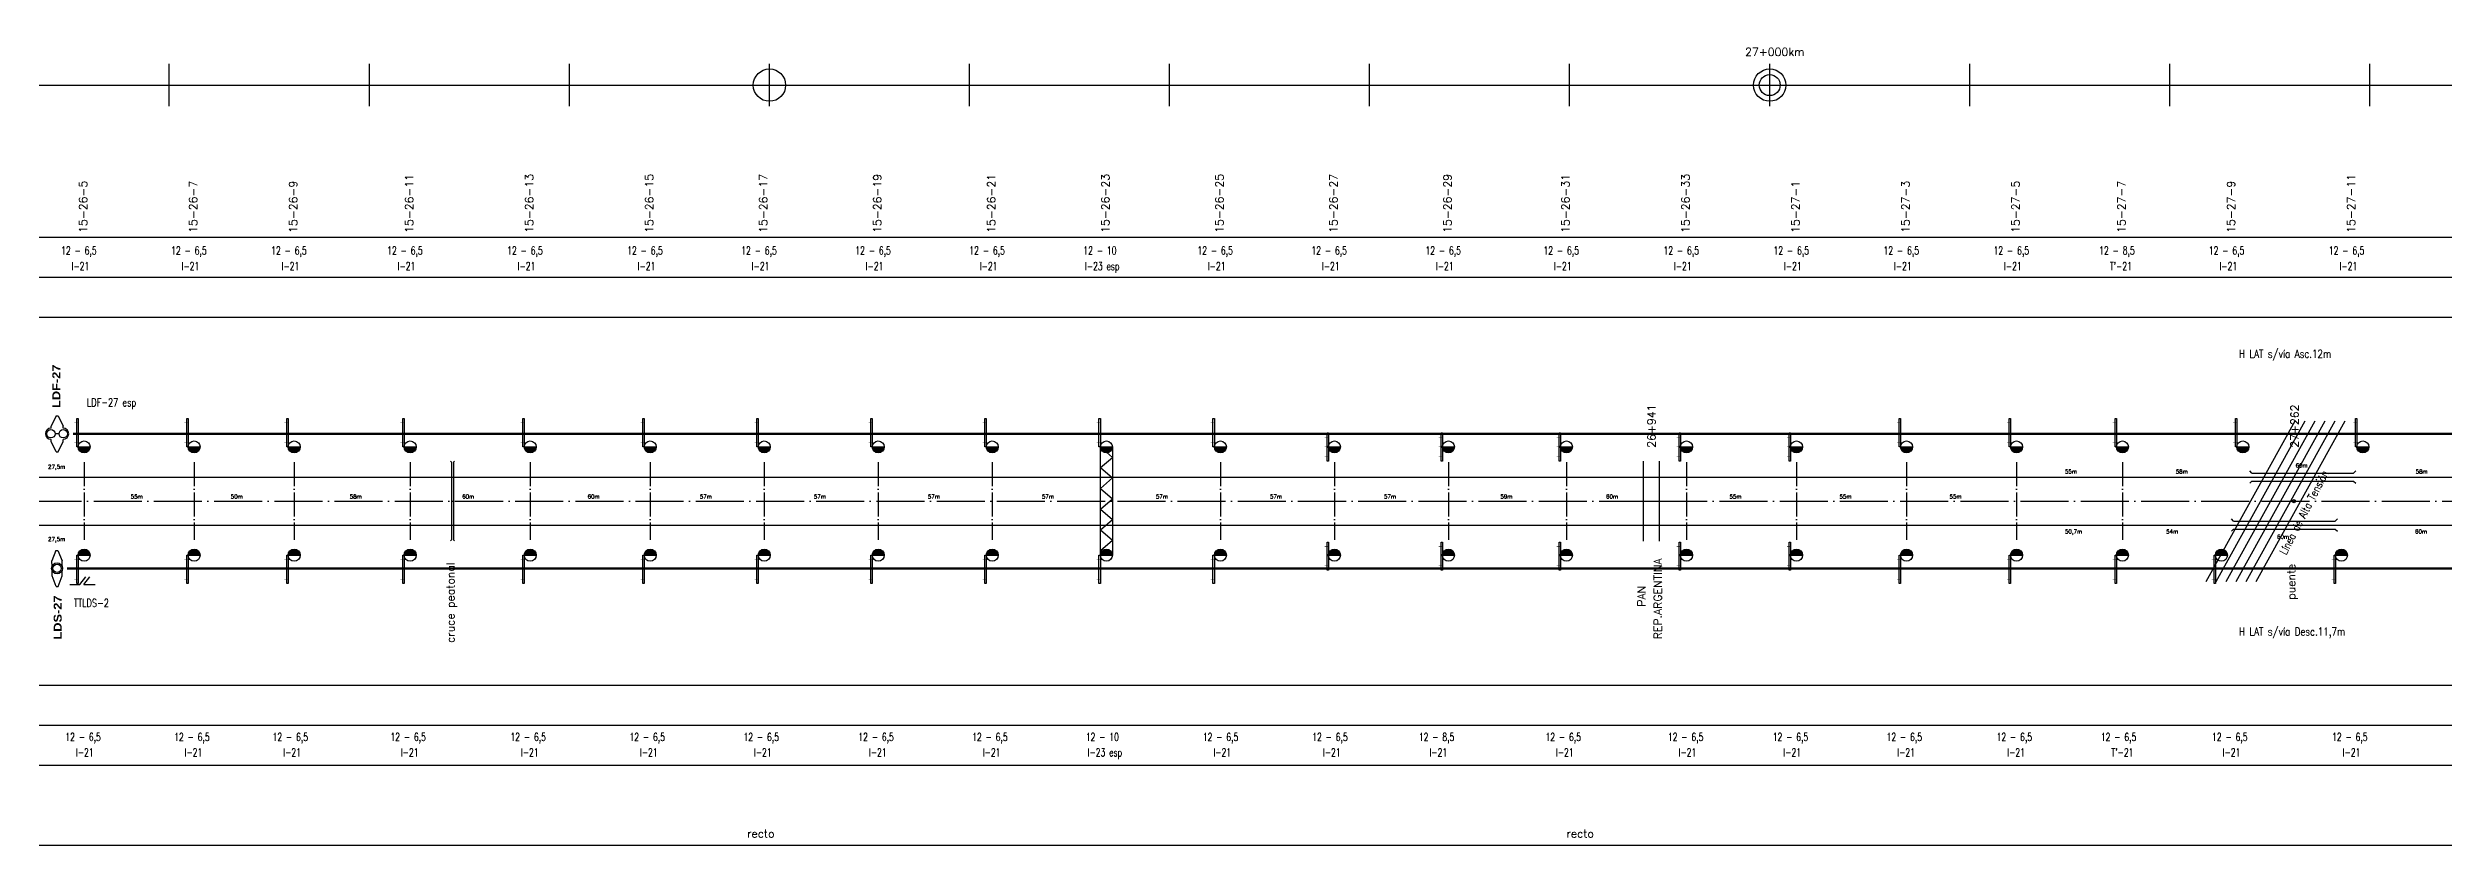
# Model space of a CAD drawing. Header units: millimetres. Extents: x 63 to 27368, y 135 to 1565.
# Drawn here: x 708 to 1905, y 155 to 554 of the extents above; entities that cross this region are included whole.
import ezdxf

# ---------------------------------------------------------------- set-up
doc = ezdxf.new("R2010")
doc.units = ezdxf.units.MM
doc.linetypes.add('ACAD_ISO04W100', pattern=[30, 24, -3, 0, -3])
for name, color, linetype in [('catenaria via ascendente', 7, 'Continuous'), ('Cruceta Fe', 42, 'Continuous'), ('Eje de entrevías', 254, 'Continuous'), ('LDF', 5, 'Continuous'), ('LDS', 1, 'Continuous'), ('longitud vano', 7, 'Continuous'), ('Nº de poste', 6, 'Continuous'), ('progresivas', 4, 'Continuous'), ('retención LDF-LDS', 6, 'Continuous'), ('Seccionamiento', 20, 'Continuous'), ('TEXTOS', 3, 'Continuous')]:
    doc.layers.add(name, color=color, linetype=linetype)
doc.styles.add('SIMPLEX', font='simplex.shx', dxfattribs={"width": 0.75})
doc.styles.add('STYLE1', font='romans.shx')
doc.styles.add('TEXTO_SELLO', font='')
doc.styles.get('TEXTO_SELLO').set_extended_font_data('Arial Black', bold=True)
doc.linetypes.add('FENCELINE1', pattern='A,6.35,-2.54,[133,ltypeshp.shx,S=2.54,R=0,X=-2.54,Y=0],-2.54,25.4', length=36.83)

# ---------------------------------------------------------------- blocks, each defined once
blk = doc.blocks.new('Retención LDS')
at = {"layer": 'retención LDF-LDS', "color": 4}
for p, q in [((-0.6, 9), (-2.6, 3.8)), ((-2.5, 1), (-2.6, 3.8)), ((-0.6, 9), (0.4, 9)), ((0.4, 9), (2.5, 3.8)), ((2.5, 1.1), (2.5, 3.8)), ((-2.5, -3.8), (-2.5, -1.1)), ((-0.4, -9), (-2.5, -3.8)), ((-0.4, -9), (0.6, -9)), ((0.6, -9), (2.6, -3.8)), ((2.6, -3.8), (2.5, -1))]:
    blk.add_line(p, q, dxfattribs=at)
for radius in [2.73, 2.1]:
    blk.add_circle((0, 0), radius, dxfattribs=at)
blk = doc.blocks.new('Retención LDF')
at = {"color": 5}
blk.add_circle((0, 0), 0.128, dxfattribs=at)
at = {"layer": 'retención LDF-LDS', "color": 5}
for p, q in [((-0.5, 9), (-3, 3.8)), ((-3, 2.8), (-3, 3.8)), ((1, 0), (-1, 0)), ((-0.5, 9), (0.5, 9)), ((0.5, 9), (3, 3.8)), ((3, 2.8), (3, 3.8)), ((-3, -3.8), (-3, -2.8)), ((-0.5, -9), (-3, -3.8)), ((-0.5, -9), (0.5, -9)), ((0.5, -9), (3, -3.8)), ((3, -3.8), (3, -2.8))]:
    blk.add_line(p, q, dxfattribs=at)
for centre in [(-3.1, 0), (3.1, 0)]:
    blk.add_circle(centre, 2.1, dxfattribs=at)
for centre, start, end in [((-3, 0), 90, 270), ((3, 0), 270, 90)]:
    blk.add_arc(centre, 2.79, start, end, dxfattribs=at)
blk = doc.blocks.new('Seccionador')
at = {"layer": 'Seccionamiento'}
for p, q in [((-5.1, 0), (0, 0)), ((0, 0), (3, 3.7)), ((1.9, 0), (4.9, 3.7)), ((1.9, 0), (7.7, 0))]:
    blk.add_line(p, q, dxfattribs=at)
blk = doc.blocks.new('Cruceta Fe 1')
at = {"layer": 'Cruceta Fe', "const_width": 0.1}
for points in [[(-0.92, 2.45), (0, 2.45)], [(-0.92, -2.45), (0, -2.45)]]:
    blk.add_lwpolyline(points, dxfattribs=at)
at = {"layer": 'Cruceta Fe'}
blk.add_lwpolyline([(-0.35, 3.52), (0, 3.52), (0, -3.52), (-0.35, -3.52)], close=True, dxfattribs=at)
blk = doc.blocks.new('Cruceta Fe')
at = {"layer": 'Cruceta Fe', "const_width": 0.1}
for points in [[(-0.92, 2.45), (0, 2.45)], [(-0.92, 0), (0, 0)], [(-0.92, -2.45), (0, -2.45)]]:
    blk.add_lwpolyline(points, dxfattribs=at)
at = {"layer": 'Cruceta Fe'}
blk.add_lwpolyline([(-0.35, 3.52), (0, 3.52), (0, -3.52), (-0.35, -3.52)], close=True, dxfattribs=at)

msp = doc.modelspace()

# ---------------------------------------------------------------- hatches: boundary and pattern name
for points in [[(728.6, 354.1), (722.6, 354.1, 1)], [(783.6, 354.1), (777.6, 354.1, 1)], [(833.6, 354.1), (827.6, 354.1, 1)], [(891.6, 354.1), (885.6, 354.1, 1)], [(951.6, 354.1), (945.6, 354.1, 1)], [(1011.6, 354.1), (1005.6, 354.1, 1)], [(1068.6, 354.1), (1062.6, 354.1, 1)], [(1125.6, 354.1), (1119.6, 354.1, 1)], [(1182.6, 354.1), (1176.6, 354.1, 1)], [(1239.6, 354.1), (1233.6, 354.1, 1)], [(1296.6, 354.1), (1290.6, 354.1, 1)], [(1353.6, 354.1), (1347.6, 354.1, 1)], [(1410.6, 354.1), (1404.6, 354.1, 1)], [(1469.6, 354.1), (1463.6, 354.1, 1)], [(1529.6, 354.1), (1523.6, 354.1, 1)], [(1584.6, 354.1), (1578.6, 354.1, 1)], [(1639.6, 354.1), (1633.6, 354.1, 1)], [(1694.6, 354.1), (1688.6, 354.1, 1)], [(1747.5, 354.1), (1741.5, 354.1, 1)], [(1807.7, 354.1), (1801.7, 354.1, 1)], [(1867.7, 354.1), (1861.7, 354.1, 1)], [(728.6, 300), (722.6, 300, -1)], [(783.6, 300), (777.6, 300, -1)], [(833.6, 300), (827.6, 300, -1)], [(891.6, 300), (885.6, 300, -1)], [(951.6, 300), (945.6, 300, -1)], [(1011.6, 300), (1005.6, 300, -1)], [(1068.6, 300), (1062.6, 300, -1)], [(1125.6, 300), (1119.6, 300, -1)], [(1182.6, 300), (1176.6, 300, -1)], [(1239.6, 300), (1233.6, 300, -1)], [(1296.6, 300), (1290.6, 300, -1)], [(1353.6, 300), (1347.6, 300, -1)], [(1410.6, 300), (1404.6, 300, -1)], [(1469.6, 300), (1463.6, 300, -1)], [(1529.6, 300), (1523.6, 300, -1)], [(1584.6, 300), (1578.6, 300, -1)], [(1639.6, 300), (1633.6, 300, -1)], [(1694.6, 300), (1688.6, 300, -1)], [(1747.5, 300), (1741.5, 300, -1)], [(1797, 300), (1791, 300, -1)], [(1857, 300), (1851, 300, -1)]]:
    msp.add_hatch(color=256).paths.add_polyline_path(points)

# ---------------------------------------------------------------- linework, layer by layer
for p, q in [((768.2, 524.4), (768.2, 545.6)), ((868.2, 524.4), (868.2, 545.6)), ((968.2, 524.4), (968.2, 545.6)), ((1068.2, 524.4), (1068.2, 545.6)), ((1168.2, 524.4), (1168.2, 545.6)), ((1268.2, 524.4), (1268.2, 545.6)), ((1368.2, 524.4), (1368.2, 545.6)), ((1468.2, 524.4), (1468.2, 545.6)), ((1568.2, 524.4), (1568.2, 545.6)), ((1668.2, 524.4), (1668.2, 545.6)), ((1768.2, 524.4), (1768.2, 545.6)), ((1868.2, 524.4), (1868.2, 545.6)), ((68.2, 535), (27368.2, 535)), ((68.2, 459), (27368.2, 459)), ((68.2, 439), (27368.2, 439)), ((68.2, 419), (27368.2, 419)), ((722.6, 354.1), (728.6, 354.1)), ((777.6, 354.1), (783.6, 354.1)), ((827.6, 354.1), (833.6, 354.1)), ((885.6, 354.1), (891.6, 354.1)), ((945.6, 354.1), (951.6, 354.1)), ((1005.6, 354.1), (1011.6, 354.1)), ((1062.6, 354.1), (1068.6, 354.1)), ((1119.6, 354.1), (1125.6, 354.1)), ((1176.6, 354.1), (1182.6, 354.1)), ((1233.6, 354.1), (1239.6, 354.1)), ((1233.6, 300), (1233.6, 354.1)), ((1233.6, 354.1), (1239.6, 348.9)), ((1233.6, 343.8), (1239.6, 348.9)), ((1239.6, 354.1), (1239.6, 300)), ((1290.6, 354.1), (1296.6, 354.1)), ((1347.6, 354.1), (1353.6, 354.1)), ((1404.6, 354.1), (1410.6, 354.1)), ((1463.6, 354.1), (1469.6, 354.1)), ((1523.6, 354.1), (1529.6, 354.1)), ((1578.6, 354.1), (1584.6, 354.1)), ((1633.6, 354.1), (1639.6, 354.1)), ((1688.6, 354.1), (1694.6, 354.1)), ((1741.5, 354.1), (1747.5, 354.1)), ((1801.7, 354.1), (1807.7, 354.1)), ((1861.7, 354.1), (1867.7, 354.1)), ((909.2, 346.5), (908.7, 347)), ((910.2, 346.5), (910.7, 347)), ((1233.6, 343.8), (1239.6, 338.6)), ((1233.6, 333.4), (1239.6, 338.6)), ((1505, 347), (1505, 307)), ((1513, 347), (1513, 307)), ((1809.2, 341), (1808.2, 342.1)), ((1809.2, 337), (1808.2, 336)), ((1809.2, 341), (1860.1, 341)), ((1809.2, 337), (1860.1, 337)), ((1860.1, 341), (1861.2, 342.1)), ((1860.1, 337), (1861.2, 336)), ((909.2, 327), (910.2, 327)), ((1233.6, 333.4), (1239.6, 328.2)), ((1233.6, 323), (1239.6, 328.2)), ((1505, 327), (1513, 327)), ((1233.6, 323), (1239.6, 317.8)), ((1233.6, 312.7), (1239.6, 317.8)), ((1233.6, 312.7), (1239.6, 307.5)), ((1800, 317), (1799, 318.1)), ((1800, 313), (1799, 312)), ((1800, 317), (1850.9, 317)), ((1800, 313), (1850.9, 313)), ((1850.9, 317), (1852, 318.1)), ((1850.9, 313), (1852, 312)), ((722.6, 300), (728.6, 300)), ((777.6, 300), (783.6, 300)), ((827.6, 300), (833.6, 300)), ((885.6, 300), (891.6, 300)), ((909.2, 307.6), (908.7, 307.1)), ((910.2, 307.6), (910.7, 307.1)), ((945.6, 300), (951.6, 300)), ((1005.6, 300), (1011.6, 300)), ((1062.6, 300), (1068.6, 300)), ((1119.6, 300), (1125.6, 300)), ((1176.6, 300), (1182.6, 300)), ((1233.6, 302.3), (1239.6, 307.5)), ((1233.6, 300), (1239.6, 300)), ((1290.6, 300), (1296.6, 300)), ((1347.6, 300), (1353.6, 300)), ((1404.6, 300), (1410.6, 300)), ((1463.6, 300), (1469.6, 300)), ((1523.6, 300), (1529.6, 300)), ((1578.6, 300), (1584.6, 300)), ((1633.6, 300), (1639.6, 300)), ((1688.6, 300), (1694.6, 300)), ((1741.5, 300), (1747.5, 300)), ((1791, 300), (1797, 300)), ((1851, 300), (1857, 300)), ((68.2, 235), (27368.2, 235)), ((68.2, 215), (27368.2, 215)), ((68.2, 195), (27368.2, 195)), ((68.2, 155), (1946.8, 155))]:
    msp.add_line(p, q)
at = {"linetype": 'FENCELINE1', "ltscale": 0.25}
for p, q in [((1786.4, 286.8), (1830.9, 367.2)), ((1791.4, 286.8), (1835.9, 367.2)), ((1796.4, 286.8), (1840.9, 367.2)), ((1801.4, 286.8), (1845.9, 367.2)), ((1806.4, 286.8), (1850.9, 367.2)), ((1811.4, 286.8), (1855.9, 367.2))]:
    msp.add_line(p, q, dxfattribs=at)
at = {"linetype": 'ACAD_ISO04W100', "ltscale": 0.5}
for p, q in [((725.6, 346.5), (725.6, 307.6)), ((780.6, 346.5), (780.6, 307.6)), ((830.6, 346.5), (830.6, 307.6)), ((888.6, 346.5), (888.6, 307.6)), ((948.6, 346.5), (948.6, 307.6)), ((1008.6, 346.5), (1008.6, 307.6)), ((1065.6, 346.5), (1065.6, 307.6)), ((1122.6, 346.5), (1122.6, 307.6)), ((1179.6, 346.5), (1179.6, 307.6)), ((1293.6, 346.5), (1293.6, 307.6)), ((1350.6, 346.5), (1350.6, 307.6)), ((1407.6, 346.5), (1407.6, 307.6)), ((1466.6, 346.5), (1466.6, 307.6)), ((1526.6, 346.5), (1526.6, 307.6)), ((1581.6, 346.5), (1581.6, 307.6)), ((1636.6, 346.5), (1636.6, 307.6)), ((1691.6, 346.5), (1691.6, 307.6)), ((1744.5, 346.5), (1744.5, 307.6))]:
    msp.add_line(p, q, dxfattribs=at)
at = {"ltscale": 0.5}
for p, q in [((909.2, 346.5), (909.2, 307.6)), ((910.2, 346.5), (910.2, 307.6))]:
    msp.add_line(p, q, dxfattribs=at)
for centre, radius in [((1068.2, 535), 8.09), ((1568.2, 535), 8.09), ((1568.2, 535), 5.24), ((725.6, 354.1), 3), ((780.6, 354.1), 3), ((830.6, 354.1), 3), ((888.6, 354.1), 3), ((948.6, 354.1), 3), ((1008.6, 354.1), 3), ((1065.6, 354.1), 3), ((1122.6, 354.1), 3), ((1179.6, 354.1), 3), ((1236.6, 354.1), 3), ((1293.6, 354.1), 3), ((1350.6, 354.1), 3), ((1407.6, 354.1), 3), ((1466.6, 354.1), 3), ((1526.6, 354.1), 3), ((1581.6, 354.1), 3), ((1636.6, 354.1), 3), ((1691.6, 354.1), 3), ((1744.5, 354.1), 3), ((1804.7, 354.1), 3), ((1864.7, 354.1), 3), ((1830.2, 327), 0.804), ((725.6, 300), 3), ((780.6, 300), 3), ((830.6, 300), 3), ((888.6, 300), 3), ((948.6, 300), 3), ((1008.6, 300), 3), ((1065.6, 300), 3), ((1122.6, 300), 3), ((1179.6, 300), 3), ((1236.6, 300), 3), ((1293.6, 300), 3), ((1350.6, 300), 3), ((1407.6, 300), 3), ((1466.6, 300), 3), ((1526.6, 300), 3), ((1581.6, 300), 3), ((1636.6, 300), 3), ((1691.6, 300), 3), ((1744.5, 300), 3), ((1794, 300), 3), ((1854, 300), 3)]:
    msp.add_circle(centre, radius)
at = {"layer": 'catenaria via ascendente'}
for p, q in [((68.2, 339), (27368.2, 339)), ((68.2, 315), (26873.7, 315))]:
    msp.add_line(p, q, dxfattribs=at)
at = {"layer": 'Eje de entrevías', "linetype": 'ACAD_ISO04W100'}
msp.add_line((68.2, 327), (27368.2, 327), dxfattribs=at)
at = {"layer": 'LDF', "lineweight": 50}
msp.add_line((720.1, 360.7), (2102.6, 360.7), dxfattribs=at)
at = {"layer": 'LDS', "lineweight": 50}
msp.add_line((717.1, 293.4), (2105.6, 293.4), dxfattribs=at)

# ---------------------------------------------------------------- block references
for name, p in [('Retención LDF', (712.1, 360.7)), ('Retención LDS', (712.1, 293.4))]:
    msp.add_blockref(name, p)
at = {"layer": 'Cruceta Fe', "xscale": 2, "yscale": 2, "zscale": 2}
for name, p in [('Cruceta Fe', (722.6, 361.2)), ('Cruceta Fe', (777.6, 361.2)), ('Cruceta Fe', (827.6, 361.2)), ('Cruceta Fe', (885.6, 361.2)), ('Cruceta Fe', (945.6, 361.2)), ('Cruceta Fe', (1005.6, 361.2)), ('Cruceta Fe', (1062.6, 361.2)), ('Cruceta Fe', (1119.6, 361.2)), ('Cruceta Fe', (1176.6, 361.2)), ('Cruceta Fe', (1233.6, 361.2)), ('Cruceta Fe', (1290.6, 361.2)), ('Cruceta Fe', (1347.6, 354.1)), ('Cruceta Fe', (1404.6, 354.1)), ('Cruceta Fe', (1463.6, 354.1)), ('Cruceta Fe', (1523.6, 354.1)), ('Cruceta Fe', (1578.6, 354.1)), ('Cruceta Fe', (1633.6, 361.2)), ('Cruceta Fe', (1688.6, 361.2)), ('Cruceta Fe', (1741.5, 361.2)), ('Cruceta Fe', (1801.7, 361.2)), ('Cruceta Fe', (1861.7, 361.2)), ('Cruceta Fe 1', (722.6, 292.9)), ('Cruceta Fe 1', (777.6, 292.9)), ('Cruceta Fe 1', (827.6, 292.9)), ('Cruceta Fe 1', (885.6, 292.9)), ('Cruceta Fe 1', (945.6, 292.9)), ('Cruceta Fe 1', (1005.6, 292.9)), ('Cruceta Fe 1', (1062.6, 292.9)), ('Cruceta Fe 1', (1119.6, 292.9)), ('Cruceta Fe 1', (1176.6, 292.9)), ('Cruceta Fe 1', (1233.6, 292.9)), ('Cruceta Fe 1', (1290.6, 292.9)), ('Cruceta Fe 1', (1347.6, 299.5)), ('Cruceta Fe 1', (1404.6, 299.5)), ('Cruceta Fe 1', (1463.6, 299.5)), ('Cruceta Fe 1', (1523.6, 299.5)), ('Cruceta Fe 1', (1578.6, 299.5)), ('Cruceta Fe 1', (1633.6, 292.9)), ('Cruceta Fe 1', (1688.6, 292.9)), ('Cruceta Fe 1', (1741.5, 292.9)), ('Cruceta Fe 1', (1791, 292.9)), ('Cruceta Fe 1', (1851, 292.9))]:
    msp.add_blockref(name, p, dxfattribs=at)
at = {"layer": 'Seccionamiento'}
msp.add_blockref('Seccionador', (723.5, 285.4), dxfattribs=at)

# ---------------------------------------------------------------- texts
at = {"linetype": 'Continuous'}
for s, style, width, p in [('H LAT s/vía Asc.12m', 'STYLE1', 0.8, (1802.8, 398.7)), ('LDF-27 esp', 'SIMPLEX', 0.75, (727, 374.4)), ('TTLDS-2', 'SIMPLEX', 0.75, (720.5, 274.1)), ('H LAT s/vía Desc.11,7m', 'STYLE1', 0.8, (1802.8, 259.8))]:
    msp.add_text(s, height=4, dxfattribs=dict(at, style=style, width=width)).set_placement(p)
at = {"linetype": 'Continuous', "style": 'TEXTO_SELLO'}
for s, p in [('LDF-27', (713.7, 373.6)), ('LDS-27', (714.4, 257.8))]:
    msp.add_text(s, height=4, rotation=90, dxfattribs=at).set_placement(p)
at = {"linetype": 'Continuous', "style": 'STYLE1', "width": 0.8}
msp.add_text('Línea de Alta Tensión', height=4, rotation=62.5852, dxfattribs=at).set_placement((1826.3, 299.8))
at = {"layer": 'longitud vano', "linetype": 'Continuous', "style": 'STYLE1'}
for s, p in [('27,5m', (707.6, 343.2)), ('55m', (1715.8, 340.8)), ('58m', (1771.2, 340.8)), ('60m', (1831.1, 343.9)), ('58m', (1891.1, 340.8)), ('55m', (748.9, 328.3)), ('50m', (798.9, 328.3)), ('58m', (858.4, 328.3)), ('60m', (914.6, 328.3)), ('60m', (977.3, 328.3)), ('57m', (1033.4, 328.3)), ('57m', (1090.4, 328.3)), ('57m', (1147.4, 328.3)), ('57m', (1204.4, 328.3)), ('57m', (1261.4, 328.3)), ('57m', (1318.4, 328.3)), ('57m', (1375.4, 328.3)), ('59m', (1433.6, 328.3)), ('60m', (1486.4, 328.3)), ('55m', (1548.1, 328.3)), ('55m', (1603.1, 328.3)), ('55m', (1658.1, 328.3)), ('50,7m', (1715.8, 310.8)), ('54m', (1766.4, 310.8)), ('60m', (1890.8, 310.8)), ('27,5m', (707.6, 307)), ('60m', (1821.8, 308.2))]:
    msp.add_text(s, height=2, dxfattribs=at).set_placement(p)
at = {"layer": 'Nº de poste', "linetype": 'Continuous', "style": 'STYLE1'}
for s, p in [('15-26-5', (727.1, 461.1)), ('15-26-7', (782.1, 461.1)), ('15-26-9', (832.1, 461.1)), ('15-26-11', (890.1, 461.1)), ('15-26-13', (950.1, 461.1)), ('15-26-15', (1010.1, 461.1)), ('15-26-17', (1067.1, 461.1)), ('15-26-19', (1124.1, 461.1)), ('15-26-21', (1181.1, 461.1)), ('15-26-23', (1238.1, 461.1)), ('15-26-25', (1295.1, 461.1)), ('15-26-27', (1352.1, 461.1)), ('15-26-29', (1409.1, 461.1)), ('15-26-31', (1468.1, 461.1)), ('15-26-33', (1528.1, 461.1)), ('15-27-1', (1583.1, 461.1)), ('15-27-3', (1638.1, 461.1)), ('15-27-5', (1693.1, 461.1)), ('15-27-7', (1746, 461.1)), ('15-27-9', (1800.8, 461.1)), ('15-27-11', (1860.8, 461.1))]:
    msp.add_text(s, height=4, rotation=90, dxfattribs=at).set_placement(p)
at = {"layer": 'progresivas', "linetype": 'Continuous', "style": 'STYLE1'}
msp.add_text('27+000km', height=4, dxfattribs=at).set_placement((1555.9, 549.6))
for s, p in [('26+941', (1511.1, 353.7)), ('27+262', (1832.6, 353.7))]:
    msp.add_text(s, height=4, rotation=90, dxfattribs=at).set_placement(p)
at = {"layer": 'TEXTOS', "linetype": 'Continuous', "style": 'STYLE1', "width": 0.7}
for s, p in [('12 - 6,5', (714.1, 450.3)), ('I-21', (719.3, 442.5)), ('12 - 6,5', (769.1, 450.3)), ('I-21', (774.3, 442.5)), ('12 - 6,5', (819.1, 450.3)), ('I-21', (824.3, 442.5)), ('12 - 6,5', (877.1, 450.3)), ('I-21', (882.3, 442.5)), ('12 - 6,5', (937.1, 450.3)), ('I-21', (942.3, 442.5)), ('12 - 6,5', (997.1, 450.3)), ('I-21', (1002.3, 442.5)), ('12 - 6,5', (1054.1, 450.3)), ('I-21', (1059.3, 442.5)), ('12 - 6,5', (1111.1, 450.3)), ('I-21', (1116.3, 442.5)), ('12 - 6,5', (1168.1, 450.3)), ('I-21', (1173.3, 442.5)), ('12 - 10', (1225.1, 450.3)), ('I-23 esp', (1225.9, 442.5)), ('12 - 6,5', (1282.1, 450.3)), ('I-21', (1287.3, 442.5)), ('12 - 6,5', (1339.1, 450.3)), ('I-21', (1344.3, 442.5)), ('12 - 6,5', (1396.1, 450.3)), ('I-21', (1401.3, 442.5)), ('12 - 6,5', (1455.1, 450.3)), ('I-21', (1460.3, 442.5)), ('12 - 6,5', (1515.1, 450.3)), ('I-21', (1520.3, 442.5)), ('12 - 6,5', (1570.1, 450.3)), ('I-21', (1575.3, 442.5)), ('12 - 6,5', (1625.1, 450.3)), ('I-21', (1630.3, 442.5)), ('12 - 6,5', (1680.1, 450.3)), ('I-21', (1685.3, 442.5)), ('12 - 8,5', (1732.9, 450.3)), ("T'-21", (1738.2, 442.5)), ('12 - 6,5', (1787.7, 450.3)), ('I-21', (1793, 442.5)), ('12 - 6,5', (1847.7, 450.3)), ('I-21', (1853, 442.5)), ('12 - 6,5', (716.2, 207.1)), ('12 - 6,5', (770.6, 207.1)), ('12 - 6,5', (819.8, 207.1)), ('12 - 6,5', (878.7, 207.1)), ('12 - 6,5', (938.7, 207.1)), ('12 - 6,5', (998.2, 207.1)), ('12 - 6,5', (1055.2, 207.1)), ('12 - 6,5', (1112.6, 207.1)), ('12 - 6,5', (1169.5, 207.1)), ('12 - 10', (1226.3, 207.1)), ('12 - 6,5', (1284.8, 207.1)), ('12 - 6,5', (1339.5, 207.1)), ('12 - 8,5', (1392.8, 207.1)), ('12 - 6,5', (1456.1, 207.1)), ('12 - 6,5', (1517.3, 207.1)), ('12 - 6,5', (1569.7, 207.1)), ('12 - 6,5', (1626.6, 207.1)), ('12 - 6,5', (1681.6, 207.1)), ('12 - 6,5', (1733.7, 207.1)), ('12 - 6,5', (1789.3, 207.1)), ('12 - 6,5', (1849.3, 207.1)), ('I-21', (721.5, 199.4)), ('I-21', (775.8, 199.4)), ('I-21', (825.1, 199.4)), ('I-21', (883.9, 199.4)), ('I-21', (943.9, 199.4)), ('I-21', (1003.4, 199.4)), ('I-21', (1060.4, 199.4)), ('I-21', (1117.9, 199.4)), ('I-21', (1174.8, 199.4)), ('I-23 esp', (1227.2, 199.4)), ('I-21', (1290.1, 199.4)), ('I-21', (1344.8, 199.4)), ('I-21', (1398.1, 199.4)), ('I-21', (1461.3, 199.4)), ('I-21', (1522.6, 199.4)), ('I-21', (1575, 199.4)), ('I-21', (1631.9, 199.4)), ('I-21', (1686.9, 199.4)), ("T'-21", (1739, 199.4)), ('I-21', (1794.6, 199.4)), ('I-21', (1854.6, 199.4))]:
    msp.add_text(s, height=4, dxfattribs=at).set_placement(p)
at = {"layer": 'TEXTOS', "linetype": 'Continuous', "style": 'STYLE1'}
for s, p in [('cruce peatonal', (910.7, 256.1)), ('REP.ARGENTINA', (1514.2, 257.9)), ('puente', (1830.9, 277.7)), ('PAN', (1506.1, 274.2))]:
    msp.add_text(s, height=4, rotation=90, dxfattribs=at).set_placement(p)
for p in [(1057, 158.8), (1466.6, 158.8)]:
    msp.add_text('recto', height=4, dxfattribs=at).set_placement(p)

doc.saveas('drawing.dxf')
